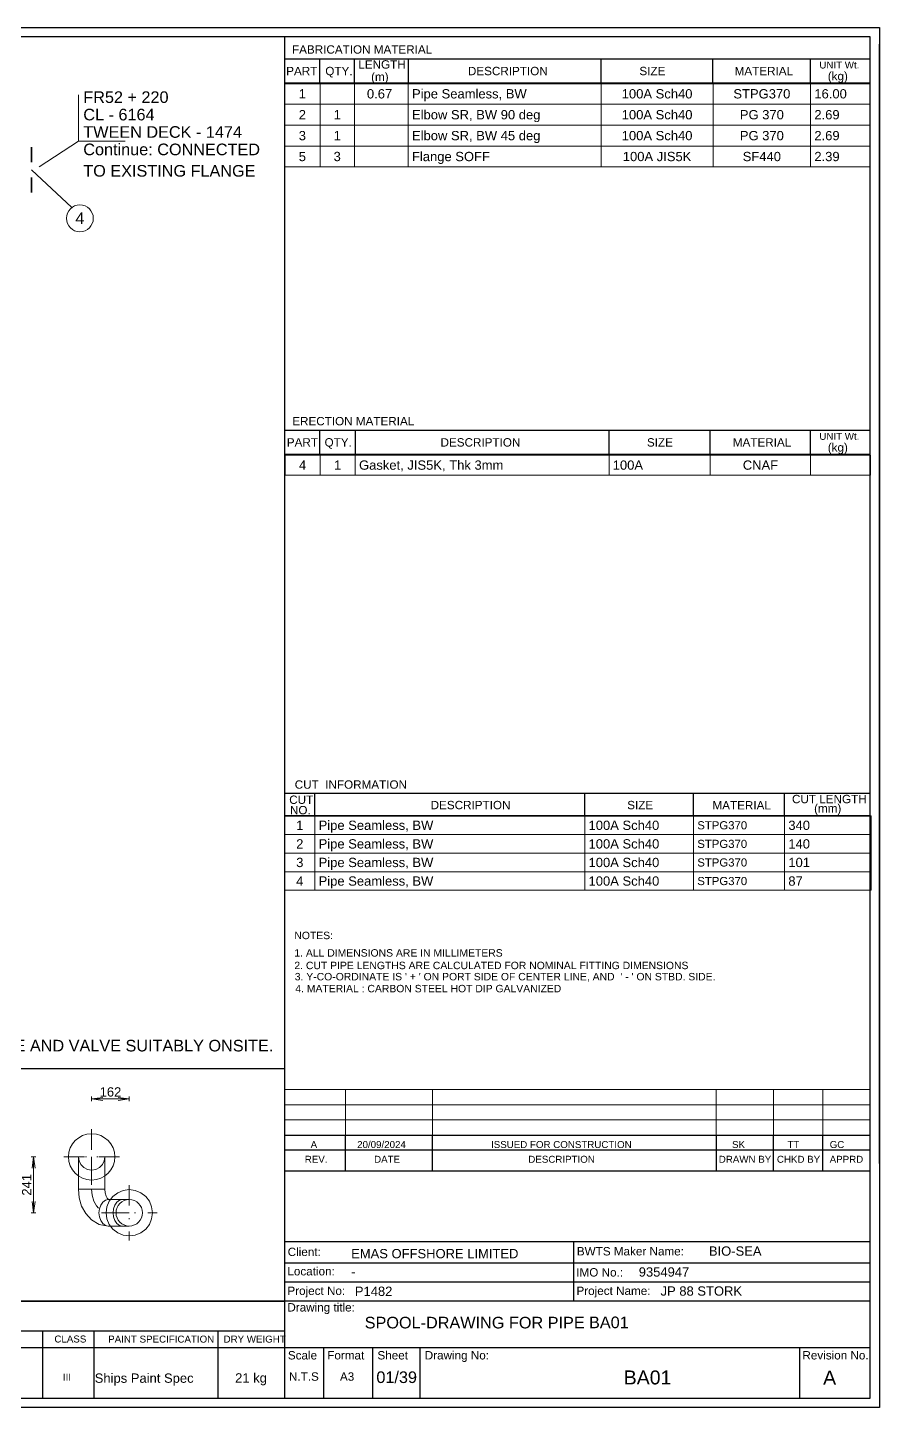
# Model space of a CAD drawing. Header units: millimetres. Extents: x 0 to 420, y 0 to 297.
# Drawn here: x 236.7 to 420, y 0 to 297 of the extents above; entities that cross this region are included whole.
import ezdxf
from ezdxf.enums import TextEntityAlignment as Align

# ---------------------------------------------------------------- set-up
doc = ezdxf.new("R2010")
doc.units = ezdxf.units.MM
doc.linetypes.add('DOTTED_DASHED5', pattern=[10, 4.444444, -2.666667, 0.222222, -2.666667])
doc.linetypes.add('DOTTED_DASHED6', pattern=[9.99995, 4.444422, -2.666653, 0.222221, -2.666653])
for name, color, linetype in [('FramesFromTables', 40, 'Continuous'), ('I_Coordinates', 11, 'Continuous'), ('I_OtherComponents', 2, 'Continuous'), ('I_PartNumbers', 9, 'Continuous'), ('SymbolsOnDrawingSheet', 1, 'Continuous'), ('TextFromTables', 2, 'Continuous'), ('TextFromTextBoxes', 2, 'Continuous')]:
    doc.layers.add(name, color=color, linetype=linetype)
doc.styles.add('Cadmatic Default Text', font='arial.ttf')

# ---------------------------------------------------------------- blocks, each defined once
blk = doc.blocks.new('SEDS_SPOOL_FORMAT_Gol_8')
at = {"layer": 'SymbolsOnDrawingSheet', "linetype": 'ByBlock', "lineweight": -3, "flags": 128}
for points in [[(0, 297), (420, 297), (420, 0), (0, 0), (0, 297)], [(418.01, 295.01), (2, 295.01)], [(292.02, 50.91), (292.02, 295.01)], [(418.01, 2), (418.01, 295.01)], [(420, 52.53), (420, 293.46)], [(420, 52.53), (420, 293.46)], [(292.02, 290.3), (418.01, 290.3)], [(292.02, 284.66), (292.02, 288.77)], [(299.59, 285.01), (299.59, 290.3)], [(307.02, 285.01), (307.02, 290.3)], [(318.61, 285.01), (318.61, 290.3)], [(360.08, 285.01), (360.08, 290.3)], [(384.18, 285.01), (384.18, 290.3)], [(405.15, 285.01), (405.15, 290.3)], [(405.15, 285.01), (405.15, 290.3)], [(292, 285), (418, 285)], [(292, 253.5), (292, 285)], [(292, 253.5), (292, 285)], [(292.02, 285.01), (418.01, 285.01)], [(418.01, 285.01), (292.02, 285.01)], [(418, 253.5), (418, 285)], [(292.02, 210.38), (418.01, 210.38)], [(292.02, 205.08), (292.02, 209.18)], [(299.57, 205.08), (299.57, 210.38)], [(307.21, 205.08), (307.21, 210.38)], [(361.83, 205.03), (361.83, 210.38)], [(383.61, 205.08), (383.61, 210.38)], [(405.15, 205.17), (405.15, 210.38)], [(292.02, 205.08), (418.01, 205.08)], [(292.02, 186.7), (292.02, 205.08)], [(292.02, 186.7), (292.02, 205.08)], [(418.01, 205.08), (292.02, 205.08)], [(418, 166), (418, 205)], [(292.02, 132.23), (418.01, 132.23)], [(292.02, 127.3), (292.02, 131.41)], [(298.48, 127.3), (298.48, 132.23)], [(356.6, 127.3), (356.6, 132.23)], [(380.01, 127.3), (380.01, 132.23)], [(399.56, 127.3), (399.56, 132.23)], [(292.02, 127.3), (418.01, 127.3)], [(418.01, 127.3), (292.02, 127.3)], [(418, 111.3), (418, 127.3)], [(418, 55.4), (418, 68.5)], [(292.02, 52.57), (292.02, 66.5)], [(292.02, 52.57), (292.02, 66.5)], [(292.02, 58.6), (418.01, 58.6)], [(305.1, 50.91), (305.1, 58.6)], [(323.84, 50.91), (323.84, 58.6)], [(384.91, 50.91), (384.91, 58.6)], [(397.21, 50.91), (397.21, 58.6)], [(407.86, 50.91), (407.86, 58.6)], [(292.02, 55.47), (418.01, 55.47)], [(292.02, 50.91), (418.01, 50.91)], [(292.02, 2), (292.02, 50.91)], [(292.02, 35.73), (418.01, 35.73)], [(354.24, 22.93), (354.24, 35.73)], [(292.02, 31.13), (418.01, 31.13)], [(292.02, 27.03), (418.01, 27.03)], [(107.74, 22.93), (292.02, 22.93)], [(292.02, 22.93), (418.01, 22.93)], [(107.74, 16.45), (292.02, 16.45)], [(239.85, 16.45), (239.85, 2)], [(250.91, 16.34), (250.91, 2)], [(277.59, 16.45), (277.59, 2)], [(2, 12.91), (292.02, 12.91)], [(292.02, 12.91), (418.01, 12.91)], [(300.39, 2), (300.39, 12.91)], [(310.96, 2), (310.96, 12.91)], [(321.13, 2), (321.13, 12.91)], [(402.9, 2), (402.9, 12.91)], [(2, 2), (418.01, 2)]]:
    blk.add_lwpolyline(points, dxfattribs=at)
at = {"layer": 'SymbolsOnDrawingSheet', "linetype": 'ByBlock', "lineweight": -3, "style": 'Cadmatic Default Text'}
for s, height, p in [('FABRICATION MATERIAL', 1.8, (293.57, 293.19)), ('PART', 1.8, (292.32, 288.55)), ('QTY.', 1.8, (300.74, 288.55)), ('LENGTH', 1.8, (307.84, 289.97)), ('DESCRIPTION', 1.8, (331.43, 288.55)), ('SIZE', 1.8, (368.34, 288.55)), ('MATERIAL', 1.8, (388.84, 288.55)), ('UNIT Wt.', 1.5, (407.08, 289.7)), (' (kg)', 1.8, (408.19, 287.46)), ('ERECTION MATERIAL', 1.8, (293.62, 213.19)), ('PART', 1.8, (292.45, 208.62)), ('QTY.', 1.8, (300.58, 208.62)), ('DESCRIPTION', 1.8, (325.54, 208.62)), ('SIZE', 1.8, (369.97, 208.62)), ('MATERIAL', 1.8, (388.45, 208.62)), ('UNIT Wt.', 1.5, (407.08, 209.77)), (' (kg)', 1.8, (408.19, 207.53)), ('CUT  INFORMATION', 1.8, (294.16, 134.97)), ('CUT ', 1.8, (292.97, 131.7)), ('CUT LENGTH', 1.8, (401.19, 131.85)), ('NO.', 1.8, (293.13, 129.46)), ('DESCRIPTION', 1.8, (323.41, 130.55)), ('SIZE', 1.8, (365.72, 130.55)), ('MATERIAL', 1.8, (384.07, 130.5)), ('(mm)', 1.8, (405.94, 129.85)), ('SPOOL-DRAWING FOR PIPE', 2.5, (309.22, 19.5))]:
    blk.add_text(s, height=height, dxfattribs=at).set_placement(p, align=Align.TOP_LEFT)
for s, p in [('(m)', (310.6, 285.51)), ('Client:', (292.64, 32.58)), ('BWTS Maker Name:', (354.88, 32.71)), ('Location:', (292.58, 28.41)), ('IMO No.:', (354.76, 28.17)), ('Project No:', (292.58, 24.2)), ('Project Name:', (354.8, 24.2)), ('Drawing title:', (292.57, 20.64)), ('Scale', (292.68, 10.32)), ('Format', (301.16, 10.32)), ('Sheet', (311.96, 10.32)), ('Drawing No:', (322.14, 10.32)), ('Revision No.', (403.43, 10.32)), ('N.T.S', (292.92, 5.74)), ('A3', (303.89, 5.74))]:
    blk.add_text(s, height=1.8, dxfattribs=at).set_placement(p)
for s, height, p in [('NOTES:', 1.6, (294.08, 101.59)), ('1. ALL DIMENSIONS ARE IN MILLIMETERS', 1.6, (294.08, 97.83)), ('2. CUT PIPE LENGTHS ARE CALCULATED FOR NOMINAL FITTING DIMENSIONS', 1.6, (294.08, 95.13)), ("3. Y-CO-ORDINATE IS ' + ' ON PORT SIDE OF CENTER LINE, AND  ' - ' ON STBD. SIDE.", 1.6, (294.16, 92.72)), ('4. MATERIAL : CARBON STEEL HOT DIP GALVANIZED', 1.6, (294.28, 90.15)), ('A', 1.5, (297.58, 56.58)), ('20/09/2024', 1.5, (307.59, 56.58)), ('ISSUED FOR CONSTRUCTION', 1.5, (336.41, 56.58)), ('SK', 1.5, (388.28, 56.58)), ('TT', 1.5, (400.21, 56.58)), ('GC', 1.5, (409.3, 56.58)), ('REV.', 1.5, (296.32, 53.41)), ('DATE', 1.5, (311.24, 53.41)), ('DESCRIPTION', 1.5, (344.43, 53.41)), ('DRAWN BY', 1.5, (385.43, 53.41)), ('CHKD BY', 1.5, (397.94, 53.41)), ('APPRD', 1.5, (409.3, 53.41)), ('CLASS', 1.5, (242.43, 14.72)), ('PAINT SPECIFICATION', 1.5, (254.01, 14.7)), ('DRY WEIGHT', 1.5, (278.84, 14.7)), ('III', 1.5, (244.26, 6.51)), ('A', 3, (407.89, 6.4))]:
    blk.add_text(s, height=height, dxfattribs=at).set_placement(p, align=Align.MIDDLE_LEFT)
blk = doc.blocks.new('BA01726636986_PRT_91_3')
at = {"layer": 'I_OtherComponents', "linetype": 'ByBlock', "lineweight": 35}
for p, q in [((185.5, 244.71), (185.5, 247.97)), ((185.5, 238.18), (185.5, 241.44))]:
    blk.add_line(p, q, dxfattribs=at)
blk = doc.blocks.new('BA01726636986_PTN_2_3')
at = {"layer": 'I_PartNumbers', "linetype": 'ByBlock', "lineweight": 0}
blk.add_line((194.21, 234.99), (185.5, 243.07), dxfattribs=at)
blk.add_circle((195.91, 232.65), 2.89, dxfattribs=at)
at = {"layer": 'I_PartNumbers', "linetype": 'ByBlock', "lineweight": 0, "style": 'Cadmatic Default Text'}
blk.add_text('4', height=2.5, dxfattribs=at).set_placement((195.91, 232.65), align=Align.MIDDLE_CENTER)

msp = doc.modelspace()

# ---------------------------------------------------------------- linework, layer by layer
at = {"linetype": 'ByBlock', "lineweight": 25, "flags": 128}
msp.add_lwpolyline([(217, 22.9), (292, 22.9), (292, 72.9), (217, 72.9), (217, 22.9)], dxfattribs=at)
at = {"linetype": 'DOTTED_DASHED5', "lineweight": 13, "flags": 128}
for points in [[(250.45, 59.91), (250.45, 47.94)], [(250.45, 59.91), (250.45, 47.94)], [(256.43, 53.92), (244.46, 53.92)], [(244.46, 53.92), (256.43, 53.92)], [(250.45, 53.92), (250.45, 46.96)], [(258.55, 47.87), (258.55, 35.91)], [(252.57, 41.89), (264.53, 41.89)], [(257.07, 41.89), (254.03, 41.89)], [(258.55, 41.89), (257.07, 41.89)]]:
    msp.add_lwpolyline(points, dxfattribs=at)
at = {"linetype": 'ByBlock', "lineweight": 18, "flags": 128}
for points in [[(247.74, 53.04), (247.6, 53.92), (247.6, 46.96), (247.74, 46.96)], [(253.16, 53.04), (253.3, 53.92)], [(253.16, 46.96), (253.3, 46.96), (253.3, 53.92)], [(253.3, 53.92), (253.16, 53.04)], [(248.14, 52.25), (247.74, 53.04)], [(248.14, 52.25), (248.77, 51.62)], [(248.77, 51.62), (248.14, 52.25)], [(249.57, 51.21), (248.77, 51.62)], [(250.45, 51.07), (249.57, 51.21)], [(250.45, 51.07), (251.33, 51.21), (252.12, 51.62)], [(251.33, 51.21), (250.45, 51.07)], [(252.12, 51.62), (251.33, 51.21)], [(252.76, 52.25), (252.12, 51.62)], [(253.16, 53.04), (252.76, 52.25)], [(247.77, 45.11), (247.6, 46.96)], [(247.74, 46.96), (248.14, 46.96)], [(248.29, 43.35), (247.77, 45.11)], [(248.14, 46.96), (248.77, 46.96)], [(248.77, 46.96), (249.57, 46.96)], [(249.57, 46.96), (250.45, 46.96)], [(250.45, 46.96), (251.33, 46.96)], [(251.33, 46.96), (252.12, 46.96)], [(254.03, 44.74), (253.41, 44.6), (252.85, 44.2), (252.4, 43.56), (252.12, 42.77), (252.02, 41.89), (252.12, 41.01), (252.4, 40.21), (252.85, 39.58), (253.41, 39.18), (254.03, 39.04)], [(252.12, 46.96), (252.76, 46.96)], [(252.76, 46.96), (253.16, 46.96)], [(253.3, 46.96), (253.37, 46.18)], [(253.37, 46.18), (253.57, 45.5)], [(253.57, 45.5), (253.82, 45.02)], [(253.82, 45.02), (254.04, 44.78)], [(254.11, 44.73), (254.03, 44.74)], [(254.03, 44.74), (257.07, 44.74)], [(254.04, 44.78), (254.11, 44.73)], [(256.05, 46.21), (255.02, 45.42), (256.05, 46.21), (257.26, 46.71), (258.55, 46.88), (259.84, 46.71), (261.04, 46.21), (262.08, 45.42), (262.87, 44.38), (263.36, 43.18), (263.54, 41.89), (263.36, 40.6), (262.87, 39.4), (262.08, 38.36), (261.04, 37.57), (259.84, 37.07), (258.55, 36.9), (257.26, 37.07), (256.05, 37.57), (255.02, 38.36), (254.23, 39.4)], [(255.02, 45.42), (254.23, 44.38), (255.02, 45.42)], [(257.07, 39.04), (256.44, 39.18), (255.88, 39.58), (255.43, 40.21), (255.15, 41.01), (255.05, 41.89), (255.15, 42.77), (255.43, 43.56), (255.88, 44.2), (256.44, 44.6), (257.07, 44.74)], [(257.07, 44.74), (257.87, 44.74)], [(257.87, 44.74), (258.38, 44.74)], [(258.38, 44.74), (258.55, 44.74)], [(249.17, 41.73), (248.29, 43.35)], [(250.44, 40.36), (249.17, 41.73)], [(253.56, 41.89), (253.73, 43.18), (254.23, 44.38)], [(253.73, 40.6), (254.23, 39.4), (253.73, 40.6), (253.56, 41.89)], [(252.09, 39.4), (250.44, 40.36)], [(254.03, 39.04), (252.09, 39.4)], [(257.07, 39.04), (254.03, 39.04)], [(257.87, 39.04), (257.07, 39.04)], [(258.38, 39.04), (257.87, 39.04)], [(258.55, 39.04), (258.38, 39.04)]]:
    msp.add_lwpolyline(points, dxfattribs=at)
at = {"linetype": 'DOTTED_DASHED6', "lineweight": 13, "flags": 128}
msp.add_lwpolyline([(250.45, 46.96), (250.57, 45.65), (250.93, 44.42), (251.5, 43.37), (252.24, 42.57), (253.1, 42.06), (254.03, 41.89)], dxfattribs=at)
at = {"layer": 'FramesFromTables', "linetype": 'ByBlock', "lineweight": 18}
for p, q in [((292, 285), (418, 285)), ((292, 267), (292, 285)), ((292, 267), (292, 285)), ((299.6, 267), (299.6, 285)), ((299.6, 267), (299.6, 285)), ((307, 267), (307, 285)), ((307, 267), (307, 285)), ((318.6, 267), (318.6, 285)), ((318.6, 267), (318.6, 285)), ((360.1, 267), (360.1, 285)), ((360.1, 267), (360.1, 285)), ((384.2, 267), (384.2, 285)), ((384.2, 267), (384.2, 285)), ((405.2, 267), (405.2, 285)), ((405.2, 267), (405.2, 285)), ((418, 267), (418, 285)), ((292, 280.5), (418, 280.5)), ((292, 276), (418, 276)), ((292, 271.5), (418, 271.5)), ((292, 205), (418.1, 205)), ((292, 200.67), (292, 205)), ((292.1, 200.67), (292.1, 205)), ((299.6, 200.67), (299.6, 205)), ((299.6, 200.67), (299.6, 205)), ((307.2, 200.67), (307.2, 205)), ((307.2, 200.67), (307.2, 205)), ((361.8, 200.67), (361.8, 205)), ((361.8, 200.67), (361.8, 205)), ((383.6, 200.67), (383.6, 205)), ((383.6, 200.67), (383.6, 205)), ((405.2, 200.67), (405.2, 205)), ((405.2, 200.67), (405.2, 205)), ((418, 200.67), (418, 205)), ((292, 127.3), (418.2, 127.3)), ((292, 111.3), (292, 127.3)), ((292, 111.3), (292, 127.3)), ((298.5, 111.3), (298.5, 127.3)), ((298.5, 111.3), (298.5, 127.3)), ((356.6, 111.3), (356.6, 127.3)), ((356.6, 111.3), (356.6, 127.3)), ((380, 111.3), (380, 127.3)), ((380, 111.3), (380, 127.3)), ((399.6, 111.3), (399.6, 127.3)), ((399.6, 111.3), (399.6, 127.3)), ((418, 111.3), (418, 127.3)), ((292, 123.3), (418.2, 123.3)), ((292, 119.3), (418.2, 119.3)), ((292, 115.3), (418.2, 115.3)), ((292, 68.4), (418, 68.4)), ((292, 58.6), (292, 68.4)), ((292, 58.6), (292, 68.4)), ((305.1, 58.6), (305.1, 68.4)), ((305.1, 58.6), (305.1, 68.4)), ((323.8, 58.6), (323.8, 68.4)), ((323.8, 58.6), (323.8, 68.4)), ((384.9, 58.6), (384.9, 68.4)), ((384.9, 58.6), (384.9, 68.4)), ((397.2, 58.6), (397.2, 68.4)), ((397.2, 58.6), (397.2, 68.4)), ((407.8, 58.6), (407.8, 68.4)), ((407.8, 58.6), (407.8, 68.4)), ((418, 58.6), (418, 68.4)), ((292, 65.13), (418, 65.13)), ((292, 61.87), (418, 61.87))]:
    msp.add_line(p, q, dxfattribs=at)
at = {"layer": 'FramesFromTables', "linetype": 'ByBlock', "lineweight": 18, "flags": 128}
for points in [[(292, 267), (418, 267), (418, 285)], [(292, 200.67), (418.1, 200.67), (418.1, 205)], [(292, 111.3), (418.2, 111.3), (418.2, 127.3)], [(292, 58.6), (418, 58.6), (418, 68.4)]]:
    msp.add_lwpolyline(points, dxfattribs=at)
at = {"layer": 'I_Coordinates', "linetype": 'ByBlock', "lineweight": 0}
msp.add_line((247.65, 272.53), (239.15, 267.03), dxfattribs=at)
at = {"layer": 'I_Coordinates', "linetype": 'ByBlock', "lineweight": 0, "flags": 128}
msp.add_lwpolyline([(247.65, 282.53), (247.65, 272.53), (257.65, 272.53)], dxfattribs=at)
at = {"layer": 'SymbolsOnDrawingSheet', "linetype": 'ByBlock', "lineweight": 13, "flags": 128}
for points in [[(250.45, 65.91), (250.45, 66.91)], [(250.45, 66.41), (252.85, 66.09), (250.45, 66.41), (252.85, 66.72), (250.45, 66.41)], [(250.45, 66.41), (258.55, 66.41)], [(258.55, 66.41), (256.15, 66.72), (258.55, 66.41), (256.15, 66.09), (258.55, 66.41)], [(258.55, 65.91), (258.55, 66.91)], [(238.46, 53.92), (237.46, 53.92)], [(237.96, 53.92), (237.65, 51.52), (237.96, 53.92), (238.28, 51.52), (237.96, 53.92)], [(237.96, 41.89), (237.96, 53.92)], [(238.46, 41.89), (237.46, 41.89)], [(237.96, 41.89), (238.28, 44.29), (237.96, 41.89), (237.65, 44.29), (237.96, 41.89)]]:
    msp.add_lwpolyline(points, dxfattribs=at)
at = {"layer": 'SymbolsOnDrawingSheet', "linetype": 'ByBlock', "lineweight": 18}
for centre, radius in [((250.45, 53.92), 4.99), ((250.45, 53.92), 4.99), ((258.55, 41.89), 2.85)]:
    msp.add_circle(centre, radius, dxfattribs=at)
msp.add_arc((258.55, 41.89), 2.85, 270, 90, dxfattribs=at)

# ---------------------------------------------------------------- block references
at = {"layer": 'I_OtherComponents', "lineweight": 35}
msp.add_blockref('BA01726636986_PRT_91_3', (52, 23.3), dxfattribs=at)
at = {"layer": 'I_PartNumbers', "lineweight": 0}
msp.add_blockref('BA01726636986_PTN_2_3', (52, 23.3), dxfattribs=at)
at = {"layer": 'SymbolsOnDrawingSheet'}
msp.add_blockref('SEDS_SPOOL_FORMAT_Gol_8', (0, 0), dxfattribs=at)

# ---------------------------------------------------------------- texts
at = {"layer": 'I_Coordinates', "linetype": 'ByBlock', "lineweight": 0, "style": 'Cadmatic Default Text'}
for s, p in [('FR52 + 220', (248.65, 280.78)), ('CL - 6164', (248.65, 277.03)), ('TWEEN DECK - 1474', (248.65, 273.28)), ('Continue: CONNECTED', (248.65, 269.53)), ('TO EXISTING FLANGE', (248.65, 264.92))]:
    msp.add_text(s, height=2.5, dxfattribs=at).set_placement(p)
msp.add_text('SPECIAL NOTE: SPOOL TO BE CONNECTED TO EXISTING FLANGE AND VALVE SUITABLY ONSITE.', height=2.5, dxfattribs=at).set_placement((124.23, 79.12), align=Align.TOP_LEFT)
at = {"layer": 'SymbolsOnDrawingSheet', "linetype": 'ByBlock', "lineweight": 13, "style": 'Cadmatic Default Text'}
msp.add_text('162', height=2, dxfattribs=at).set_placement((254.5, 67.91), align=Align.MIDDLE_CENTER)
msp.add_text('241', height=2, rotation=90, dxfattribs=at).set_placement((236.46, 47.91), align=Align.MIDDLE_CENTER)
at = {"layer": 'TextFromTables', "linetype": 'ByBlock', "lineweight": 13, "style": 'Cadmatic Default Text'}
for s, p in [('1', (295.8, 282.75)), ('2', (295.8, 278.25)), ('3', (295.8, 273.75)), ('5', (295.8, 269.25))]:
    msp.add_text(s, height=2, dxfattribs=at).set_placement(p, align=Align.MIDDLE_CENTER)
at = {"layer": 'TextFromTables', "linetype": 'ByBlock', "lineweight": 25, "style": 'Cadmatic Default Text'}
for s, p in [('0.67 ', (312.8, 282.75)), ('100A Sch40', (372.15, 282.75)), ('STPG370', (394.7, 282.75)), ('1', (303.3, 278.25)), ('100A Sch40', (372.15, 278.25)), ('PG 370', (394.7, 278.25)), ('1', (303.3, 273.75)), ('100A Sch40', (372.15, 273.75)), ('PG 370', (394.7, 273.75)), ('3', (303.3, 269.25)), ('100A JIS5K', (372.15, 269.25)), ('SF440', (394.7, 269.25)), ('4', (295.85, 202.83)), ('1', (303.4, 202.83)), ('CNAF', (394.4, 202.83)), ('1', (295.25, 125.3)), ('2', (295.25, 121.3)), ('3', (295.25, 117.3)), ('4', (295.25, 113.3))]:
    msp.add_text(s, height=2, dxfattribs=at).set_placement(p, align=Align.MIDDLE_CENTER)
for s, height, p in [('Pipe Seamless, BW ', 2, (319.4, 282.75)), ('16.00', 2, (406, 282.75)), ('Elbow SR, BW 90 deg', 2, (319.4, 278.25)), ('2.69', 2, (406, 278.25)), ('Elbow SR, BW 45 deg', 2, (319.4, 273.75)), ('2.69', 2, (406, 273.75)), ('Flange SOFF ', 2, (319.4, 269.25)), ('2.39', 2, (406, 269.25)), ('Gasket, JIS5K, Thk 3mm ', 2, (308, 202.83)), ('100A', 2, (362.6, 202.83)), ('Pipe Seamless, BW', 2, (299.3, 125.3)), ('100A Sch40', 2, (357.4, 125.3)), ('STPG370', 1.75, (380.8, 125.3)), ('340', 2, (400.4, 125.3)), ('Pipe Seamless, BW', 2, (299.3, 121.3)), ('100A Sch40', 2, (357.4, 121.3)), ('STPG370', 1.75, (380.8, 121.3)), ('140', 2, (400.4, 121.3)), ('Pipe Seamless, BW', 2, (299.3, 117.3)), ('100A Sch40', 2, (357.4, 117.3)), ('STPG370', 1.75, (380.8, 117.3)), ('101', 2, (400.4, 117.3)), ('Pipe Seamless, BW', 2, (299.3, 113.3)), ('100A Sch40', 2, (357.4, 113.3)), ('STPG370', 1.75, (380.8, 113.3)), ('87', 2, (400.4, 113.3))]:
    msp.add_text(s, height=height, dxfattribs=at).set_placement(p, align=Align.MIDDLE_LEFT)
at = {"layer": 'TextFromTextBoxes', "linetype": 'ByBlock', "lineweight": -3, "style": 'Cadmatic Default Text'}
for s, p in [('EMAS OFFSHORE LIMITED', (306.3, 33.1)), ('BIO-SEA', (383.3, 33.65)), ('9354947', (368.2, 29.15)), ('-', (306.3, 29.2)), ('P1482', (307.1, 25)), ('JP 88 STORK', (372.9, 25.05))]:
    msp.add_text(s, height=2, dxfattribs=at).set_placement(p, align=Align.MIDDLE_LEFT)
at = {"layer": 'TextFromTextBoxes', "linetype": 'ByBlock', "lineweight": 25, "style": 'Cadmatic Default Text'}
msp.add_text('BA01', height=2.5, dxfattribs=at).set_placement((357.5, 18.3), align=Align.MIDDLE_LEFT)
at = {"layer": 'TextFromTextBoxes', "linetype": 'ByBlock', "lineweight": -3, "style": 'Cadmatic Default Text'}
for s, height, p in [('Ships Paint Spec', 2, (261.75, 6.3)), ('21 kg', 2, (284.75, 6.35)), ('01/39', 2.5, (316.1, 6.5))]:
    msp.add_text(s, height=height, dxfattribs=at).set_placement(p, align=Align.MIDDLE_CENTER)
at = {"layer": 'TextFromTextBoxes', "linetype": 'ByBlock', "lineweight": 25, "style": 'Cadmatic Default Text'}
msp.add_text('BA01', height=3, dxfattribs=at).set_placement((370.1, 6.45), align=Align.MIDDLE_CENTER)

doc.saveas('drawing.dxf')
